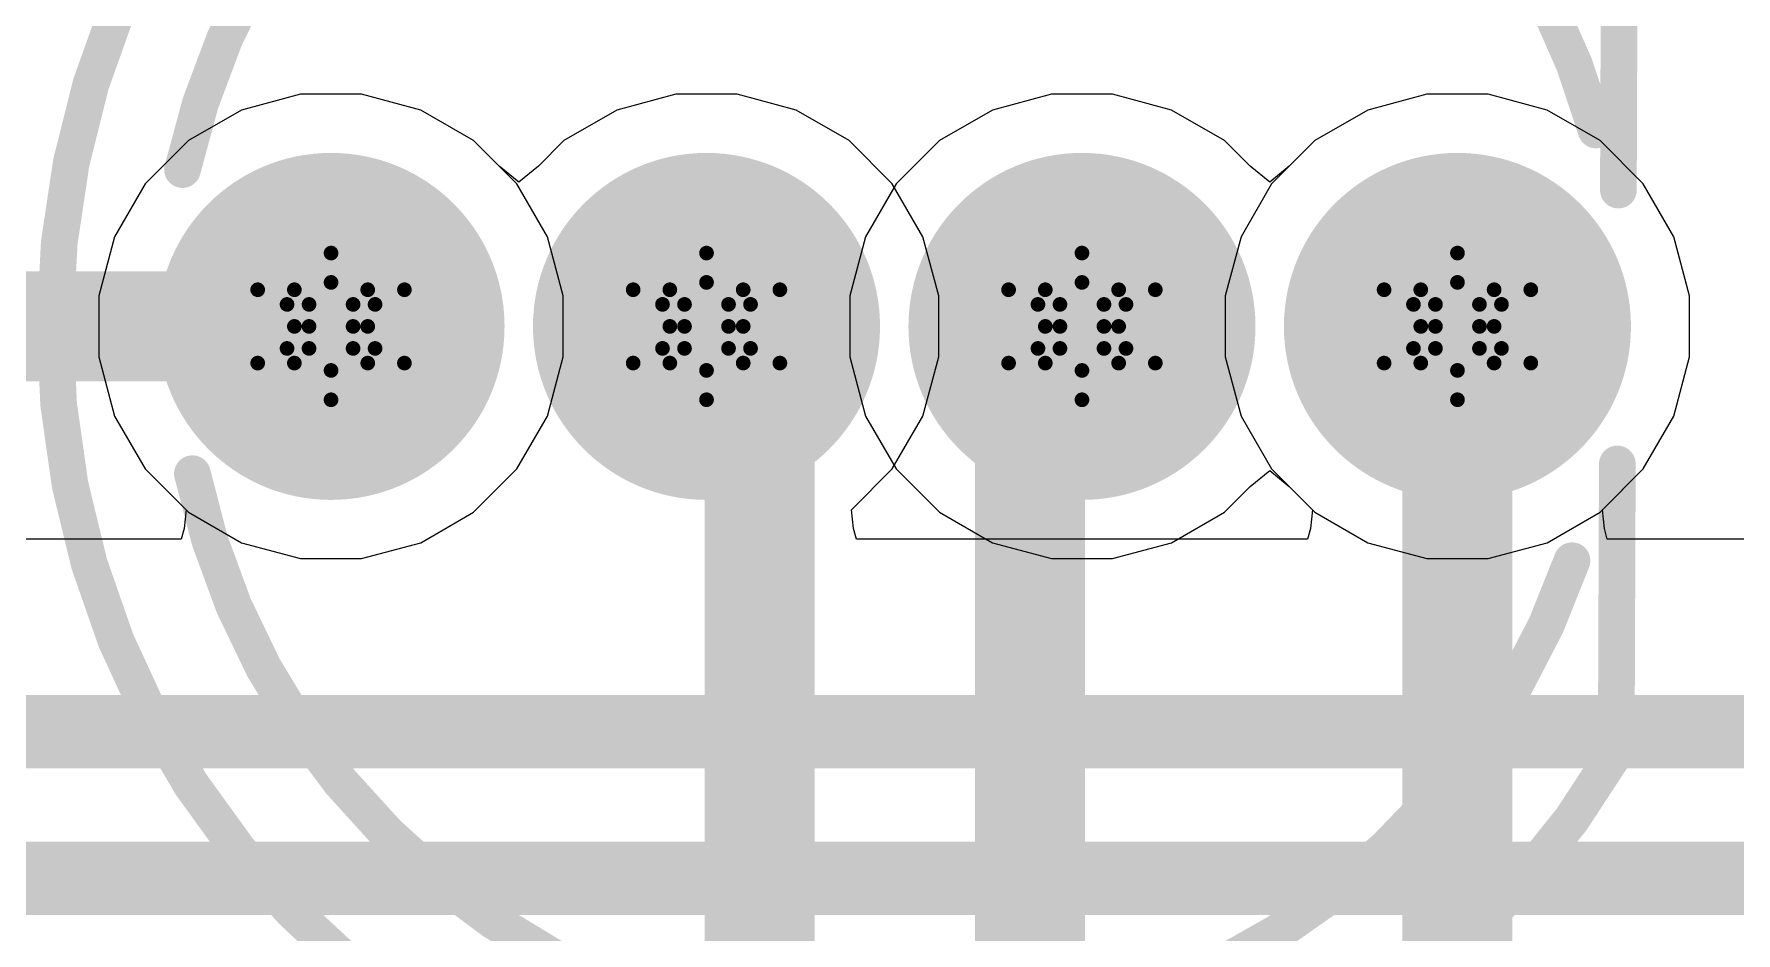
# Model space of a CAD drawing. Header units: inches. Extents: x -3 to 5259, y -3 to 5282.
# Drawn here: x 8.55 to 14.44, y 75.88 to 78.99 of the extents above; entities that cross this region are included whole.
import ezdxf

# ---------------------------------------------------------------- set-up
doc = ezdxf.new("R2010")
doc.units = ezdxf.units.IN
for name, color, linetype in [('Bottom Layer', 5, 'Continuous'), ('Bottom Solder', 6, 'Continuous'), ('Drill Drawing', 1, 'Continuous'), ('Layer 1', 16, 'Continuous'), ('Layer 2', 76, 'Continuous'), ('Multi-Layer', 9, 'Continuous'), ('Pad Holes', 156, 'Continuous'), ('Top Layer', 1, 'Continuous'), ('Top Overlay', 2, 'Continuous'), ('Top Solder', 216, 'Continuous')]:
    doc.layers.add(name, color=color, linetype=linetype)

# ---------------------------------------------------------------- blocks, each defined once
blk = doc.blocks.new('WS2812D_F5_170')
at = {"layer": 'Bottom Layer'}
h = blk.add_hatch(color=5, dxfattribs=at)
edge = h.paths.add_edge_path()
edge.add_arc((-1.95, 0), 0.55, 0, 360)
h = blk.add_hatch(color=5, dxfattribs=at)
edge = h.paths.add_edge_path()
edge.add_arc((-0.65, 0), 0.55, 0, 360)
h = blk.add_hatch(color=5, dxfattribs=at)
edge = h.paths.add_edge_path()
edge.add_arc((0.65, 0), 0.55, 0, 360)
h = blk.add_hatch(color=5, dxfattribs=at)
edge = h.paths.add_edge_path()
edge.add_arc((1.95, 0), 0.55, 0, 360)
at = {"layer": 'Bottom Solder'}
h = blk.add_hatch(color=6, dxfattribs=at)
edge = h.paths.add_edge_path()
edge.add_arc((-1.95, 0), 0.6008, 0, 360)
h = blk.add_hatch(color=6, dxfattribs=at)
edge = h.paths.add_edge_path()
edge.add_arc((-0.65, 0), 0.6008, 0, 360)
h = blk.add_hatch(color=6, dxfattribs=at)
edge = h.paths.add_edge_path()
edge.add_arc((0.65, 0), 0.6008, 0, 360)
h = blk.add_hatch(color=6, dxfattribs=at)
edge = h.paths.add_edge_path()
edge.add_arc((1.95, 0), 0.6008, 0, 360)
at = {"layer": 'Layer 1'}
h = blk.add_hatch(color=16, dxfattribs=at)
edge = h.paths.add_edge_path()
edge.add_arc((-1.95, 0), 0.55, 0, 360)
h = blk.add_hatch(color=16, dxfattribs=at)
edge = h.paths.add_edge_path()
edge.add_arc((-0.65, 0), 0.55, 0, 360)
h = blk.add_hatch(color=16, dxfattribs=at)
edge = h.paths.add_edge_path()
edge.add_arc((0.65, 0), 0.55, 0, 360)
h = blk.add_hatch(color=16, dxfattribs=at)
edge = h.paths.add_edge_path()
edge.add_arc((1.95, 0), 0.55, 0, 360)
at = {"layer": 'Layer 2'}
h = blk.add_hatch(color=76, dxfattribs=at)
edge = h.paths.add_edge_path()
edge.add_arc((-1.95, 0), 0.55, 0, 360)
h = blk.add_hatch(color=76, dxfattribs=at)
edge = h.paths.add_edge_path()
edge.add_arc((-0.65, 0), 0.55, 0, 360)
h = blk.add_hatch(color=76, dxfattribs=at)
edge = h.paths.add_edge_path()
edge.add_arc((0.65, 0), 0.55, 0, 360)
h = blk.add_hatch(color=76, dxfattribs=at)
edge = h.paths.add_edge_path()
edge.add_arc((1.95, 0), 0.55, 0, 360)
at = {"layer": 'Multi-Layer'}
h = blk.add_hatch(color=9, dxfattribs=at)
edge = h.paths.add_edge_path()
edge.add_arc((-1.95, 0), 0.55, 0, 360)
h = blk.add_hatch(color=9, dxfattribs=at)
edge = h.paths.add_edge_path()
edge.add_arc((-0.65, 0), 0.55, 0, 360)
h = blk.add_hatch(color=9, dxfattribs=at)
edge = h.paths.add_edge_path()
edge.add_arc((0.65, 0), 0.55, 0, 360)
h = blk.add_hatch(color=9, dxfattribs=at)
edge = h.paths.add_edge_path()
edge.add_arc((1.95, 0), 0.55, 0, 360)
at = {"layer": 'Pad Holes'}
h = blk.add_hatch(color=7, dxfattribs=at)
edge = h.paths.add_edge_path()
edge.add_arc((-1.95, 0), 0.36, 0, 360)
h = blk.add_hatch(color=7, dxfattribs=at)
edge = h.paths.add_edge_path()
edge.add_arc((-0.65, 0), 0.36, 0, 360)
h = blk.add_hatch(color=7, dxfattribs=at)
edge = h.paths.add_edge_path()
edge.add_arc((0.65, 0), 0.36, 0, 360)
h = blk.add_hatch(color=7, dxfattribs=at)
edge = h.paths.add_edge_path()
edge.add_arc((1.95, 0), 0.36, 0, 360)
at = {"layer": 'Top Layer'}
h = blk.add_hatch(color=1, dxfattribs=at)
edge = h.paths.add_edge_path()
edge.add_arc((-1.95, 0), 0.55, 0, 360)
h = blk.add_hatch(color=1, dxfattribs=at)
edge = h.paths.add_edge_path()
edge.add_arc((-0.65, 0), 0.55, 0, 360)
h = blk.add_hatch(color=1, dxfattribs=at)
edge = h.paths.add_edge_path()
edge.add_arc((0.65, 0), 0.55, 0, 360)
h = blk.add_hatch(color=1, dxfattribs=at)
edge = h.paths.add_edge_path()
edge.add_arc((1.95, 0), 0.55, 0, 360)
at = {"layer": 'Top Solder'}
h = blk.add_hatch(color=216, dxfattribs=at)
edge = h.paths.add_edge_path()
edge.add_arc((-1.95, 0), 0.6008, 0, 360)
h = blk.add_hatch(color=216, dxfattribs=at)
edge = h.paths.add_edge_path()
edge.add_arc((-0.65, 0), 0.6008, 0, 360)
h = blk.add_hatch(color=216, dxfattribs=at)
edge = h.paths.add_edge_path()
edge.add_arc((0.65, 0), 0.6008, 0, 360)
h = blk.add_hatch(color=216, dxfattribs=at)
edge = h.paths.add_edge_path()
edge.add_arc((1.95, 0), 0.6008, 0, 360)
at = {"layer": 'Top Overlay'}
for points in [[(2.4998, -1.4712, 0.127, 0.127, -3.705201), (2.5109, 1.4495, 0.127, 0.127, 0)], [(-2.4642, 0.5431, 0.127, 0.127, -0.780857), (2.43, 0.68, 0.127, 0.127, 0)], [(2.5072, 0.472, 0.127, 0.127, 0), (2.5109, 1.4495, 0.127, 0.127, 0)], [(2.3467, -0.8113, 0.127, 0.127, -0.760948), (-2.43, -0.51, 0.127, 0.127, 0)], [(2.4998, -1.4712, 0.127, 0.127, 0), (2.5036, -0.4762, 0.127, 0.127, 0)]]:
    blk.add_lwpolyline(points, format="xyseb", dxfattribs=at)
for points in [[(2.4792, 1.4495, 0.0635, 0.0635, 1), (2.5427, 1.4495, 0.0635, 0.0635, 1)], [(2.4792, 1.4495, 0.0635, 0.0635, 1), (2.5427, 1.4495, 0.0635, 0.0635, 1)], [(2.3982, 0.68, 0.0635, 0.0635, 1), (2.4617, 0.68, 0.0635, 0.0635, 1)], [(-2.496, 0.5431, 0.0635, 0.0635, 1), (-2.4325, 0.5431, 0.0635, 0.0635, 1)], [(2.4755, 0.472, 0.0635, 0.0635, 1), (2.539, 0.472, 0.0635, 0.0635, 1)], [(-2.4617, -0.51, 0.0635, 0.0635, 1), (-2.3982, -0.51, 0.0635, 0.0635, 1)], [(2.4718, -0.4762, 0.0635, 0.0635, 1), (2.5353, -0.4762, 0.0635, 0.0635, 1)], [(2.3149, -0.8113, 0.0635, 0.0635, 1), (2.3784, -0.8113, 0.0635, 0.0635, 1)], [(2.468, -1.4712, 0.0635, 0.0635, 1), (2.5315, -1.4712, 0.0635, 0.0635, 1)], [(2.468, -1.4712, 0.0635, 0.0635, 1), (2.5315, -1.4712, 0.0635, 0.0635, 1)]]:
    blk.add_lwpolyline(points, format="xyseb", close=True, dxfattribs=at)

msp = doc.modelspace()

# ---------------------------------------------------------------- linework, layer by layer
at = {"layer": 'Bottom Layer'}
for p, q in [((9.2641, 78.7275), (9.0807, 78.6217)), ((9.4685, 78.7823), (9.2641, 78.7275)), ((9.6802, 78.7823), (9.4685, 78.7823)), ((9.8847, 78.7275), (9.6802, 78.7823)), ((10.0681, 78.6217), (9.8847, 78.7275)), ((11.864, 78.7275), (11.6807, 78.6217)), ((12.0685, 78.7823), (11.864, 78.7275)), ((12.2802, 78.7823), (12.0685, 78.7823)), ((12.4847, 78.7275), (12.2802, 78.7823)), ((12.668, 78.6217), (12.4847, 78.7275)), ((13.164, 78.7275), (12.9806, 78.6217)), ((13.3685, 78.7823), (13.164, 78.7275)), ((13.5802, 78.7823), (13.3685, 78.7823)), ((13.7846, 78.7275), (13.5802, 78.7823)), ((13.968, 78.6217), (13.7846, 78.7275)), ((9.0807, 78.6217), (8.931, 78.472)), ((10.2177, 78.472), (10.0681, 78.6217)), ((11.6807, 78.6217), (11.531, 78.472)), ((12.7565, 78.5332), (12.668, 78.6217)), ((12.9806, 78.6217), (12.8921, 78.5332)), ((14.1177, 78.472), (13.968, 78.6217)), ((12.8243, 78.4775), (12.7565, 78.5332)), ((12.8921, 78.5332), (12.8243, 78.4775)), ((8.931, 78.472), (8.8252, 78.2887)), ((10.3236, 78.2887), (10.2177, 78.472)), ((11.531, 78.472), (11.4251, 78.2887)), ((14.2235, 78.2887), (14.1177, 78.472)), ((8.8252, 78.2887), (8.7704, 78.0842)), ((10.3784, 78.0842), (10.3236, 78.2887)), ((11.4251, 78.2887), (11.3703, 78.0842)), ((14.2783, 78.0842), (14.2235, 78.2887)), ((8.7704, 78.0842), (8.7704, 77.8725)), ((10.3784, 77.8725), (10.3784, 78.0842)), ((11.3703, 78.0842), (11.3703, 77.8725)), ((14.2783, 77.8725), (14.2783, 78.0842)), ((8.7704, 77.8725), (8.8252, 77.668)), ((10.3236, 77.668), (10.3784, 77.8725)), ((11.3703, 77.8725), (11.4251, 77.668)), ((14.2235, 77.668), (14.2783, 77.8725)), ((8.8252, 77.668), (8.931, 77.4847)), ((10.2177, 77.4847), (10.3236, 77.668)), ((11.4251, 77.668), (11.531, 77.4847)), ((14.1177, 77.4847), (14.2235, 77.668)), ((8.931, 77.4847), (9.0807, 77.335)), ((10.0681, 77.335), (10.2177, 77.4847)), ((11.531, 77.4847), (11.6807, 77.335)), ((12.7565, 77.4235), (12.8243, 77.4792)), ((12.8243, 77.4792), (12.8921, 77.4235)), ((13.968, 77.335), (14.1177, 77.4847)), ((12.668, 77.335), (12.7565, 77.4235)), ((12.8921, 77.4235), (12.9806, 77.335)), ((9.0807, 77.335), (9.2641, 77.2291)), ((9.8847, 77.2291), (10.0681, 77.335)), ((11.6807, 77.335), (11.864, 77.2291)), ((12.4847, 77.2291), (12.668, 77.335)), ((12.9806, 77.335), (13.164, 77.2291)), ((13.7846, 77.2291), (13.968, 77.335)), ((9.2641, 77.2291), (9.4685, 77.1743)), ((9.6802, 77.1743), (9.8847, 77.2291)), ((11.864, 77.2291), (12.0685, 77.1743)), ((12.2802, 77.1743), (12.4847, 77.2291)), ((13.164, 77.2291), (13.3685, 77.1743)), ((13.5802, 77.1743), (13.7846, 77.2291)), ((9.4685, 77.1743), (9.6802, 77.1743)), ((12.0685, 77.1743), (12.2802, 77.1743)), ((13.3685, 77.1743), (13.5802, 77.1743))]:
    msp.add_line(p, q, dxfattribs=at)
at = {"layer": 'Drill Drawing'}
for points in [[(9.4474, 78.1053, 0.0508, 0.0508, 0), (9.5744, 78.2323, 0.0508, 0.0508, 0)], [(9.5744, 78.2323, 0.0508, 0.0508, 0), (9.7014, 78.1053, 0.0508, 0.0508, 0)], [(10.7474, 78.1053, 0.0508, 0.0508, 0), (10.8744, 78.2323, 0.0508, 0.0508, 0)], [(10.8744, 78.2323, 0.0508, 0.0508, 0), (11.0014, 78.1053, 0.0508, 0.0508, 0)], [(12.0473, 78.1053, 0.0508, 0.0508, 0), (12.1743, 78.2323, 0.0508, 0.0508, 0)], [(12.1743, 78.2323, 0.0508, 0.0508, 0), (12.3013, 78.1053, 0.0508, 0.0508, 0)], [(13.3473, 78.1053, 0.0508, 0.0508, 0), (13.4743, 78.2323, 0.0508, 0.0508, 0)], [(13.4743, 78.2323, 0.0508, 0.0508, 0), (13.6013, 78.1053, 0.0508, 0.0508, 0)], [(9.4982, 78.0545, 0.0508, 0.0508, 0), (9.5744, 78.1307, 0.0508, 0.0508, 0)], [(9.5744, 78.1307, 0.0508, 0.0508, 0), (9.6506, 78.0545, 0.0508, 0.0508, 0)], [(10.7982, 78.0545, 0.0508, 0.0508, 0), (10.8744, 78.1307, 0.0508, 0.0508, 0)], [(10.8744, 78.1307, 0.0508, 0.0508, 0), (10.9506, 78.0545, 0.0508, 0.0508, 0)], [(12.0981, 78.0545, 0.0508, 0.0508, 0), (12.1743, 78.1307, 0.0508, 0.0508, 0)], [(12.1743, 78.1307, 0.0508, 0.0508, 0), (12.2505, 78.0545, 0.0508, 0.0508, 0)], [(13.3981, 78.0545, 0.0508, 0.0508, 0), (13.4743, 78.1307, 0.0508, 0.0508, 0)], [(13.4743, 78.1307, 0.0508, 0.0508, 0), (13.5505, 78.0545, 0.0508, 0.0508, 0)], [(9.3204, 78.1053, 0.0508, 0.0508, 0), (9.4474, 77.9783, 0.0508, 0.0508, 0)], [(9.3204, 78.1053, 0.0508, 0.0508, 0), (9.4474, 78.1053, 0.0508, 0.0508, 0)], [(9.422, 78.0545, 0.0508, 0.0508, 0), (9.4982, 77.9783, 0.0508, 0.0508, 0)], [(9.422, 78.0545, 0.0508, 0.0508, 0), (9.4982, 78.0545, 0.0508, 0.0508, 0)], [(9.6506, 78.0545, 0.0508, 0.0508, 0), (9.7268, 78.0545, 0.0508, 0.0508, 0)], [(9.6506, 77.9783, 0.0508, 0.0508, 0), (9.7268, 78.0545, 0.0508, 0.0508, 0)], [(9.7014, 78.1053, 0.0508, 0.0508, 0), (9.8284, 78.1053, 0.0508, 0.0508, 0)], [(9.7014, 77.9783, 0.0508, 0.0508, 0), (9.8284, 78.1053, 0.0508, 0.0508, 0)], [(10.6204, 78.1053, 0.0508, 0.0508, 0), (10.7474, 77.9783, 0.0508, 0.0508, 0)], [(10.6204, 78.1053, 0.0508, 0.0508, 0), (10.7474, 78.1053, 0.0508, 0.0508, 0)], [(10.722, 78.0545, 0.0508, 0.0508, 0), (10.7982, 77.9783, 0.0508, 0.0508, 0)], [(10.722, 78.0545, 0.0508, 0.0508, 0), (10.7982, 78.0545, 0.0508, 0.0508, 0)], [(10.9506, 78.0545, 0.0508, 0.0508, 0), (11.0268, 78.0545, 0.0508, 0.0508, 0)], [(10.9506, 77.9783, 0.0508, 0.0508, 0), (11.0268, 78.0545, 0.0508, 0.0508, 0)], [(11.0014, 78.1053, 0.0508, 0.0508, 0), (11.1284, 78.1053, 0.0508, 0.0508, 0)], [(11.0014, 77.9783, 0.0508, 0.0508, 0), (11.1284, 78.1053, 0.0508, 0.0508, 0)], [(11.9203, 78.1053, 0.0508, 0.0508, 0), (12.0473, 77.9783, 0.0508, 0.0508, 0)], [(11.9203, 78.1053, 0.0508, 0.0508, 0), (12.0473, 78.1053, 0.0508, 0.0508, 0)], [(12.0219, 78.0545, 0.0508, 0.0508, 0), (12.0981, 77.9783, 0.0508, 0.0508, 0)], [(12.0219, 78.0545, 0.0508, 0.0508, 0), (12.0981, 78.0545, 0.0508, 0.0508, 0)], [(12.2505, 78.0545, 0.0508, 0.0508, 0), (12.3267, 78.0545, 0.0508, 0.0508, 0)], [(12.2505, 77.9783, 0.0508, 0.0508, 0), (12.3267, 78.0545, 0.0508, 0.0508, 0)], [(12.3013, 78.1053, 0.0508, 0.0508, 0), (12.4283, 78.1053, 0.0508, 0.0508, 0)], [(12.3013, 77.9783, 0.0508, 0.0508, 0), (12.4283, 78.1053, 0.0508, 0.0508, 0)], [(13.2203, 78.1053, 0.0508, 0.0508, 0), (13.3473, 77.9783, 0.0508, 0.0508, 0)], [(13.2203, 78.1053, 0.0508, 0.0508, 0), (13.3473, 78.1053, 0.0508, 0.0508, 0)], [(13.3219, 78.0545, 0.0508, 0.0508, 0), (13.3981, 77.9783, 0.0508, 0.0508, 0)], [(13.3219, 78.0545, 0.0508, 0.0508, 0), (13.3981, 78.0545, 0.0508, 0.0508, 0)], [(13.5505, 78.0545, 0.0508, 0.0508, 0), (13.6267, 78.0545, 0.0508, 0.0508, 0)], [(13.5505, 77.9783, 0.0508, 0.0508, 0), (13.6267, 78.0545, 0.0508, 0.0508, 0)], [(13.6013, 78.1053, 0.0508, 0.0508, 0), (13.7283, 78.1053, 0.0508, 0.0508, 0)], [(13.6013, 77.9783, 0.0508, 0.0508, 0), (13.7283, 78.1053, 0.0508, 0.0508, 0)], [(9.3204, 77.8513, 0.0508, 0.0508, 0), (9.4474, 77.9783, 0.0508, 0.0508, 0)], [(9.422, 77.9021, 0.0508, 0.0508, 0), (9.4982, 77.9783, 0.0508, 0.0508, 0)], [(9.6506, 77.9783, 0.0508, 0.0508, 0), (9.7268, 77.9021, 0.0508, 0.0508, 0)], [(9.7014, 77.9783, 0.0508, 0.0508, 0), (9.8284, 77.8513, 0.0508, 0.0508, 0)], [(10.6204, 77.8513, 0.0508, 0.0508, 0), (10.7474, 77.9783, 0.0508, 0.0508, 0)], [(10.722, 77.9021, 0.0508, 0.0508, 0), (10.7982, 77.9783, 0.0508, 0.0508, 0)], [(10.9506, 77.9783, 0.0508, 0.0508, 0), (11.0268, 77.9021, 0.0508, 0.0508, 0)], [(11.0014, 77.9783, 0.0508, 0.0508, 0), (11.1284, 77.8513, 0.0508, 0.0508, 0)], [(11.9203, 77.8513, 0.0508, 0.0508, 0), (12.0473, 77.9783, 0.0508, 0.0508, 0)], [(12.0219, 77.9021, 0.0508, 0.0508, 0), (12.0981, 77.9783, 0.0508, 0.0508, 0)], [(12.2505, 77.9783, 0.0508, 0.0508, 0), (12.3267, 77.9021, 0.0508, 0.0508, 0)], [(12.3013, 77.9783, 0.0508, 0.0508, 0), (12.4283, 77.8513, 0.0508, 0.0508, 0)], [(13.2203, 77.8513, 0.0508, 0.0508, 0), (13.3473, 77.9783, 0.0508, 0.0508, 0)], [(13.3219, 77.9021, 0.0508, 0.0508, 0), (13.3981, 77.9783, 0.0508, 0.0508, 0)], [(13.5505, 77.9783, 0.0508, 0.0508, 0), (13.6267, 77.9021, 0.0508, 0.0508, 0)], [(13.6013, 77.9783, 0.0508, 0.0508, 0), (13.7283, 77.8513, 0.0508, 0.0508, 0)], [(9.422, 77.9021, 0.0508, 0.0508, 0), (9.4982, 77.9021, 0.0508, 0.0508, 0)], [(9.4982, 77.9021, 0.0508, 0.0508, 0), (9.5744, 77.8259, 0.0508, 0.0508, 0)], [(9.5744, 77.8259, 0.0508, 0.0508, 0), (9.6506, 77.9021, 0.0508, 0.0508, 0)], [(9.6506, 77.9021, 0.0508, 0.0508, 0), (9.7268, 77.9021, 0.0508, 0.0508, 0)], [(10.722, 77.9021, 0.0508, 0.0508, 0), (10.7982, 77.9021, 0.0508, 0.0508, 0)], [(10.7982, 77.9021, 0.0508, 0.0508, 0), (10.8744, 77.8259, 0.0508, 0.0508, 0)], [(10.8744, 77.8259, 0.0508, 0.0508, 0), (10.9506, 77.9021, 0.0508, 0.0508, 0)], [(10.9506, 77.9021, 0.0508, 0.0508, 0), (11.0268, 77.9021, 0.0508, 0.0508, 0)], [(12.0219, 77.9021, 0.0508, 0.0508, 0), (12.0981, 77.9021, 0.0508, 0.0508, 0)], [(12.0981, 77.9021, 0.0508, 0.0508, 0), (12.1743, 77.8259, 0.0508, 0.0508, 0)], [(12.1743, 77.8259, 0.0508, 0.0508, 0), (12.2505, 77.9021, 0.0508, 0.0508, 0)], [(12.2505, 77.9021, 0.0508, 0.0508, 0), (12.3267, 77.9021, 0.0508, 0.0508, 0)], [(13.3219, 77.9021, 0.0508, 0.0508, 0), (13.3981, 77.9021, 0.0508, 0.0508, 0)], [(13.3981, 77.9021, 0.0508, 0.0508, 0), (13.4743, 77.8259, 0.0508, 0.0508, 0)], [(13.4743, 77.8259, 0.0508, 0.0508, 0), (13.5505, 77.9021, 0.0508, 0.0508, 0)], [(13.5505, 77.9021, 0.0508, 0.0508, 0), (13.6267, 77.9021, 0.0508, 0.0508, 0)], [(9.3204, 77.8513, 0.0508, 0.0508, 0), (9.4474, 77.8513, 0.0508, 0.0508, 0)], [(9.4474, 77.8513, 0.0508, 0.0508, 0), (9.5744, 77.7243, 0.0508, 0.0508, 0)], [(9.5744, 77.7243, 0.0508, 0.0508, 0), (9.7014, 77.8513, 0.0508, 0.0508, 0)], [(9.7014, 77.8513, 0.0508, 0.0508, 0), (9.8284, 77.8513, 0.0508, 0.0508, 0)], [(10.6204, 77.8513, 0.0508, 0.0508, 0), (10.7474, 77.8513, 0.0508, 0.0508, 0)], [(10.7474, 77.8513, 0.0508, 0.0508, 0), (10.8744, 77.7243, 0.0508, 0.0508, 0)], [(10.8744, 77.7243, 0.0508, 0.0508, 0), (11.0014, 77.8513, 0.0508, 0.0508, 0)], [(11.0014, 77.8513, 0.0508, 0.0508, 0), (11.1284, 77.8513, 0.0508, 0.0508, 0)], [(11.9203, 77.8513, 0.0508, 0.0508, 0), (12.0473, 77.8513, 0.0508, 0.0508, 0)], [(12.0473, 77.8513, 0.0508, 0.0508, 0), (12.1743, 77.7243, 0.0508, 0.0508, 0)], [(12.1743, 77.7243, 0.0508, 0.0508, 0), (12.3013, 77.8513, 0.0508, 0.0508, 0)], [(12.3013, 77.8513, 0.0508, 0.0508, 0), (12.4283, 77.8513, 0.0508, 0.0508, 0)], [(13.2203, 77.8513, 0.0508, 0.0508, 0), (13.3473, 77.8513, 0.0508, 0.0508, 0)], [(13.3473, 77.8513, 0.0508, 0.0508, 0), (13.4743, 77.7243, 0.0508, 0.0508, 0)], [(13.4743, 77.7243, 0.0508, 0.0508, 0), (13.6013, 77.8513, 0.0508, 0.0508, 0)], [(13.6013, 77.8513, 0.0508, 0.0508, 0), (13.7283, 77.8513, 0.0508, 0.0508, 0)]]:
    msp.add_lwpolyline(points, format="xyseb", dxfattribs=at)
for points in [[(9.5617, 78.2323, 0.0254, 0.0254, 1), (9.5871, 78.2323, 0.0254, 0.0254, 1)], [(9.5617, 78.2323, 0.0254, 0.0254, 1), (9.5871, 78.2323, 0.0254, 0.0254, 1)], [(10.8617, 78.2323, 0.0254, 0.0254, 1), (10.8871, 78.2323, 0.0254, 0.0254, 1)], [(10.8617, 78.2323, 0.0254, 0.0254, 1), (10.8871, 78.2323, 0.0254, 0.0254, 1)], [(12.1616, 78.2323, 0.0254, 0.0254, 1), (12.187, 78.2323, 0.0254, 0.0254, 1)], [(12.1616, 78.2323, 0.0254, 0.0254, 1), (12.187, 78.2323, 0.0254, 0.0254, 1)], [(13.4616, 78.2323, 0.0254, 0.0254, 1), (13.487, 78.2323, 0.0254, 0.0254, 1)], [(13.4616, 78.2323, 0.0254, 0.0254, 1), (13.487, 78.2323, 0.0254, 0.0254, 1)], [(9.5617, 78.1307, 0.0254, 0.0254, 1), (9.5871, 78.1307, 0.0254, 0.0254, 1)], [(9.5617, 78.1307, 0.0254, 0.0254, 1), (9.5871, 78.1307, 0.0254, 0.0254, 1)], [(10.8617, 78.1307, 0.0254, 0.0254, 1), (10.8871, 78.1307, 0.0254, 0.0254, 1)], [(10.8617, 78.1307, 0.0254, 0.0254, 1), (10.8871, 78.1307, 0.0254, 0.0254, 1)], [(12.1616, 78.1307, 0.0254, 0.0254, 1), (12.187, 78.1307, 0.0254, 0.0254, 1)], [(12.1616, 78.1307, 0.0254, 0.0254, 1), (12.187, 78.1307, 0.0254, 0.0254, 1)], [(13.4616, 78.1307, 0.0254, 0.0254, 1), (13.487, 78.1307, 0.0254, 0.0254, 1)], [(13.4616, 78.1307, 0.0254, 0.0254, 1), (13.487, 78.1307, 0.0254, 0.0254, 1)], [(9.3077, 78.1053, 0.0254, 0.0254, 1), (9.3331, 78.1053, 0.0254, 0.0254, 1)], [(9.3077, 78.1053, 0.0254, 0.0254, 1), (9.3331, 78.1053, 0.0254, 0.0254, 1)], [(9.4093, 78.0545, 0.0254, 0.0254, 1), (9.4347, 78.0545, 0.0254, 0.0254, 1)], [(9.4093, 78.0545, 0.0254, 0.0254, 1), (9.4347, 78.0545, 0.0254, 0.0254, 1)], [(9.4347, 78.1053, 0.0254, 0.0254, 1), (9.4601, 78.1053, 0.0254, 0.0254, 1)], [(9.4347, 78.1053, 0.0254, 0.0254, 1), (9.4601, 78.1053, 0.0254, 0.0254, 1)], [(9.4855, 78.0545, 0.0254, 0.0254, 1), (9.5109, 78.0545, 0.0254, 0.0254, 1)], [(9.4855, 78.0545, 0.0254, 0.0254, 1), (9.5109, 78.0545, 0.0254, 0.0254, 1)], [(9.6379, 78.0545, 0.0254, 0.0254, 1), (9.6633, 78.0545, 0.0254, 0.0254, 1)], [(9.6379, 78.0545, 0.0254, 0.0254, 1), (9.6633, 78.0545, 0.0254, 0.0254, 1)], [(9.6887, 78.1053, 0.0254, 0.0254, 1), (9.7141, 78.1053, 0.0254, 0.0254, 1)], [(9.6887, 78.1053, 0.0254, 0.0254, 1), (9.7141, 78.1053, 0.0254, 0.0254, 1)], [(9.7141, 78.0545, 0.0254, 0.0254, 1), (9.7395, 78.0545, 0.0254, 0.0254, 1)], [(9.7141, 78.0545, 0.0254, 0.0254, 1), (9.7395, 78.0545, 0.0254, 0.0254, 1)], [(9.8157, 78.1053, 0.0254, 0.0254, 1), (9.8411, 78.1053, 0.0254, 0.0254, 1)], [(9.8157, 78.1053, 0.0254, 0.0254, 1), (9.8411, 78.1053, 0.0254, 0.0254, 1)], [(10.6077, 78.1053, 0.0254, 0.0254, 1), (10.6331, 78.1053, 0.0254, 0.0254, 1)], [(10.6077, 78.1053, 0.0254, 0.0254, 1), (10.6331, 78.1053, 0.0254, 0.0254, 1)], [(10.7093, 78.0545, 0.0254, 0.0254, 1), (10.7347, 78.0545, 0.0254, 0.0254, 1)], [(10.7093, 78.0545, 0.0254, 0.0254, 1), (10.7347, 78.0545, 0.0254, 0.0254, 1)], [(10.7347, 78.1053, 0.0254, 0.0254, 1), (10.7601, 78.1053, 0.0254, 0.0254, 1)], [(10.7347, 78.1053, 0.0254, 0.0254, 1), (10.7601, 78.1053, 0.0254, 0.0254, 1)], [(10.7855, 78.0545, 0.0254, 0.0254, 1), (10.8109, 78.0545, 0.0254, 0.0254, 1)], [(10.7855, 78.0545, 0.0254, 0.0254, 1), (10.8109, 78.0545, 0.0254, 0.0254, 1)], [(10.9379, 78.0545, 0.0254, 0.0254, 1), (10.9633, 78.0545, 0.0254, 0.0254, 1)], [(10.9379, 78.0545, 0.0254, 0.0254, 1), (10.9633, 78.0545, 0.0254, 0.0254, 1)], [(10.9887, 78.1053, 0.0254, 0.0254, 1), (11.0141, 78.1053, 0.0254, 0.0254, 1)], [(10.9887, 78.1053, 0.0254, 0.0254, 1), (11.0141, 78.1053, 0.0254, 0.0254, 1)], [(11.0141, 78.0545, 0.0254, 0.0254, 1), (11.0395, 78.0545, 0.0254, 0.0254, 1)], [(11.0141, 78.0545, 0.0254, 0.0254, 1), (11.0395, 78.0545, 0.0254, 0.0254, 1)], [(11.1157, 78.1053, 0.0254, 0.0254, 1), (11.1411, 78.1053, 0.0254, 0.0254, 1)], [(11.1157, 78.1053, 0.0254, 0.0254, 1), (11.1411, 78.1053, 0.0254, 0.0254, 1)], [(11.9076, 78.1053, 0.0254, 0.0254, 1), (11.933, 78.1053, 0.0254, 0.0254, 1)], [(11.9076, 78.1053, 0.0254, 0.0254, 1), (11.933, 78.1053, 0.0254, 0.0254, 1)], [(12.0092, 78.0545, 0.0254, 0.0254, 1), (12.0346, 78.0545, 0.0254, 0.0254, 1)], [(12.0092, 78.0545, 0.0254, 0.0254, 1), (12.0346, 78.0545, 0.0254, 0.0254, 1)], [(12.0346, 78.1053, 0.0254, 0.0254, 1), (12.06, 78.1053, 0.0254, 0.0254, 1)], [(12.0346, 78.1053, 0.0254, 0.0254, 1), (12.06, 78.1053, 0.0254, 0.0254, 1)], [(12.0854, 78.0545, 0.0254, 0.0254, 1), (12.1108, 78.0545, 0.0254, 0.0254, 1)], [(12.0854, 78.0545, 0.0254, 0.0254, 1), (12.1108, 78.0545, 0.0254, 0.0254, 1)], [(12.2378, 78.0545, 0.0254, 0.0254, 1), (12.2632, 78.0545, 0.0254, 0.0254, 1)], [(12.2378, 78.0545, 0.0254, 0.0254, 1), (12.2632, 78.0545, 0.0254, 0.0254, 1)], [(12.2886, 78.1053, 0.0254, 0.0254, 1), (12.314, 78.1053, 0.0254, 0.0254, 1)], [(12.2886, 78.1053, 0.0254, 0.0254, 1), (12.314, 78.1053, 0.0254, 0.0254, 1)], [(12.314, 78.0545, 0.0254, 0.0254, 1), (12.3394, 78.0545, 0.0254, 0.0254, 1)], [(12.314, 78.0545, 0.0254, 0.0254, 1), (12.3394, 78.0545, 0.0254, 0.0254, 1)], [(12.4156, 78.1053, 0.0254, 0.0254, 1), (12.441, 78.1053, 0.0254, 0.0254, 1)], [(12.4156, 78.1053, 0.0254, 0.0254, 1), (12.441, 78.1053, 0.0254, 0.0254, 1)], [(13.2076, 78.1053, 0.0254, 0.0254, 1), (13.233, 78.1053, 0.0254, 0.0254, 1)], [(13.2076, 78.1053, 0.0254, 0.0254, 1), (13.233, 78.1053, 0.0254, 0.0254, 1)], [(13.3092, 78.0545, 0.0254, 0.0254, 1), (13.3346, 78.0545, 0.0254, 0.0254, 1)], [(13.3092, 78.0545, 0.0254, 0.0254, 1), (13.3346, 78.0545, 0.0254, 0.0254, 1)], [(13.3346, 78.1053, 0.0254, 0.0254, 1), (13.36, 78.1053, 0.0254, 0.0254, 1)], [(13.3346, 78.1053, 0.0254, 0.0254, 1), (13.36, 78.1053, 0.0254, 0.0254, 1)], [(13.3854, 78.0545, 0.0254, 0.0254, 1), (13.4108, 78.0545, 0.0254, 0.0254, 1)], [(13.3854, 78.0545, 0.0254, 0.0254, 1), (13.4108, 78.0545, 0.0254, 0.0254, 1)], [(13.5378, 78.0545, 0.0254, 0.0254, 1), (13.5632, 78.0545, 0.0254, 0.0254, 1)], [(13.5378, 78.0545, 0.0254, 0.0254, 1), (13.5632, 78.0545, 0.0254, 0.0254, 1)], [(13.5886, 78.1053, 0.0254, 0.0254, 1), (13.614, 78.1053, 0.0254, 0.0254, 1)], [(13.5886, 78.1053, 0.0254, 0.0254, 1), (13.614, 78.1053, 0.0254, 0.0254, 1)], [(13.614, 78.0545, 0.0254, 0.0254, 1), (13.6394, 78.0545, 0.0254, 0.0254, 1)], [(13.614, 78.0545, 0.0254, 0.0254, 1), (13.6394, 78.0545, 0.0254, 0.0254, 1)], [(13.7156, 78.1053, 0.0254, 0.0254, 1), (13.741, 78.1053, 0.0254, 0.0254, 1)], [(13.7156, 78.1053, 0.0254, 0.0254, 1), (13.741, 78.1053, 0.0254, 0.0254, 1)], [(9.4347, 77.9783, 0.0254, 0.0254, 1), (9.4601, 77.9783, 0.0254, 0.0254, 1)], [(9.4347, 77.9783, 0.0254, 0.0254, 1), (9.4601, 77.9783, 0.0254, 0.0254, 1)], [(9.4855, 77.9783, 0.0254, 0.0254, 1), (9.5109, 77.9783, 0.0254, 0.0254, 1)], [(9.4855, 77.9783, 0.0254, 0.0254, 1), (9.5109, 77.9783, 0.0254, 0.0254, 1)], [(9.6379, 77.9783, 0.0254, 0.0254, 1), (9.6633, 77.9783, 0.0254, 0.0254, 1)], [(9.6379, 77.9783, 0.0254, 0.0254, 1), (9.6633, 77.9783, 0.0254, 0.0254, 1)], [(9.6887, 77.9783, 0.0254, 0.0254, 1), (9.7141, 77.9783, 0.0254, 0.0254, 1)], [(9.6887, 77.9783, 0.0254, 0.0254, 1), (9.7141, 77.9783, 0.0254, 0.0254, 1)], [(10.7347, 77.9783, 0.0254, 0.0254, 1), (10.7601, 77.9783, 0.0254, 0.0254, 1)], [(10.7347, 77.9783, 0.0254, 0.0254, 1), (10.7601, 77.9783, 0.0254, 0.0254, 1)], [(10.7855, 77.9783, 0.0254, 0.0254, 1), (10.8109, 77.9783, 0.0254, 0.0254, 1)], [(10.7855, 77.9783, 0.0254, 0.0254, 1), (10.8109, 77.9783, 0.0254, 0.0254, 1)], [(10.9379, 77.9783, 0.0254, 0.0254, 1), (10.9633, 77.9783, 0.0254, 0.0254, 1)], [(10.9379, 77.9783, 0.0254, 0.0254, 1), (10.9633, 77.9783, 0.0254, 0.0254, 1)], [(10.9887, 77.9783, 0.0254, 0.0254, 1), (11.0141, 77.9783, 0.0254, 0.0254, 1)], [(10.9887, 77.9783, 0.0254, 0.0254, 1), (11.0141, 77.9783, 0.0254, 0.0254, 1)], [(12.0346, 77.9783, 0.0254, 0.0254, 1), (12.06, 77.9783, 0.0254, 0.0254, 1)], [(12.0346, 77.9783, 0.0254, 0.0254, 1), (12.06, 77.9783, 0.0254, 0.0254, 1)], [(12.0854, 77.9783, 0.0254, 0.0254, 1), (12.1108, 77.9783, 0.0254, 0.0254, 1)], [(12.0854, 77.9783, 0.0254, 0.0254, 1), (12.1108, 77.9783, 0.0254, 0.0254, 1)], [(12.2378, 77.9783, 0.0254, 0.0254, 1), (12.2632, 77.9783, 0.0254, 0.0254, 1)], [(12.2378, 77.9783, 0.0254, 0.0254, 1), (12.2632, 77.9783, 0.0254, 0.0254, 1)], [(12.2886, 77.9783, 0.0254, 0.0254, 1), (12.314, 77.9783, 0.0254, 0.0254, 1)], [(12.2886, 77.9783, 0.0254, 0.0254, 1), (12.314, 77.9783, 0.0254, 0.0254, 1)], [(13.3346, 77.9783, 0.0254, 0.0254, 1), (13.36, 77.9783, 0.0254, 0.0254, 1)], [(13.3346, 77.9783, 0.0254, 0.0254, 1), (13.36, 77.9783, 0.0254, 0.0254, 1)], [(13.3854, 77.9783, 0.0254, 0.0254, 1), (13.4108, 77.9783, 0.0254, 0.0254, 1)], [(13.3854, 77.9783, 0.0254, 0.0254, 1), (13.4108, 77.9783, 0.0254, 0.0254, 1)], [(13.5378, 77.9783, 0.0254, 0.0254, 1), (13.5632, 77.9783, 0.0254, 0.0254, 1)], [(13.5378, 77.9783, 0.0254, 0.0254, 1), (13.5632, 77.9783, 0.0254, 0.0254, 1)], [(13.5886, 77.9783, 0.0254, 0.0254, 1), (13.614, 77.9783, 0.0254, 0.0254, 1)], [(13.5886, 77.9783, 0.0254, 0.0254, 1), (13.614, 77.9783, 0.0254, 0.0254, 1)], [(9.4093, 77.9021, 0.0254, 0.0254, 1), (9.4347, 77.9021, 0.0254, 0.0254, 1)], [(9.4093, 77.9021, 0.0254, 0.0254, 1), (9.4347, 77.9021, 0.0254, 0.0254, 1)], [(9.4855, 77.9021, 0.0254, 0.0254, 1), (9.5109, 77.9021, 0.0254, 0.0254, 1)], [(9.4855, 77.9021, 0.0254, 0.0254, 1), (9.5109, 77.9021, 0.0254, 0.0254, 1)], [(9.6379, 77.9021, 0.0254, 0.0254, 1), (9.6633, 77.9021, 0.0254, 0.0254, 1)], [(9.6379, 77.9021, 0.0254, 0.0254, 1), (9.6633, 77.9021, 0.0254, 0.0254, 1)], [(9.7141, 77.9021, 0.0254, 0.0254, 1), (9.7395, 77.9021, 0.0254, 0.0254, 1)], [(9.7141, 77.9021, 0.0254, 0.0254, 1), (9.7395, 77.9021, 0.0254, 0.0254, 1)], [(10.7093, 77.9021, 0.0254, 0.0254, 1), (10.7347, 77.9021, 0.0254, 0.0254, 1)], [(10.7093, 77.9021, 0.0254, 0.0254, 1), (10.7347, 77.9021, 0.0254, 0.0254, 1)], [(10.7855, 77.9021, 0.0254, 0.0254, 1), (10.8109, 77.9021, 0.0254, 0.0254, 1)], [(10.7855, 77.9021, 0.0254, 0.0254, 1), (10.8109, 77.9021, 0.0254, 0.0254, 1)], [(10.9379, 77.9021, 0.0254, 0.0254, 1), (10.9633, 77.9021, 0.0254, 0.0254, 1)], [(10.9379, 77.9021, 0.0254, 0.0254, 1), (10.9633, 77.9021, 0.0254, 0.0254, 1)], [(11.0141, 77.9021, 0.0254, 0.0254, 1), (11.0395, 77.9021, 0.0254, 0.0254, 1)], [(11.0141, 77.9021, 0.0254, 0.0254, 1), (11.0395, 77.9021, 0.0254, 0.0254, 1)], [(12.0092, 77.9021, 0.0254, 0.0254, 1), (12.0346, 77.9021, 0.0254, 0.0254, 1)], [(12.0092, 77.9021, 0.0254, 0.0254, 1), (12.0346, 77.9021, 0.0254, 0.0254, 1)], [(12.0854, 77.9021, 0.0254, 0.0254, 1), (12.1108, 77.9021, 0.0254, 0.0254, 1)], [(12.0854, 77.9021, 0.0254, 0.0254, 1), (12.1108, 77.9021, 0.0254, 0.0254, 1)], [(12.2378, 77.9021, 0.0254, 0.0254, 1), (12.2632, 77.9021, 0.0254, 0.0254, 1)], [(12.2378, 77.9021, 0.0254, 0.0254, 1), (12.2632, 77.9021, 0.0254, 0.0254, 1)], [(12.314, 77.9021, 0.0254, 0.0254, 1), (12.3394, 77.9021, 0.0254, 0.0254, 1)], [(12.314, 77.9021, 0.0254, 0.0254, 1), (12.3394, 77.9021, 0.0254, 0.0254, 1)], [(13.3092, 77.9021, 0.0254, 0.0254, 1), (13.3346, 77.9021, 0.0254, 0.0254, 1)], [(13.3092, 77.9021, 0.0254, 0.0254, 1), (13.3346, 77.9021, 0.0254, 0.0254, 1)], [(13.3854, 77.9021, 0.0254, 0.0254, 1), (13.4108, 77.9021, 0.0254, 0.0254, 1)], [(13.3854, 77.9021, 0.0254, 0.0254, 1), (13.4108, 77.9021, 0.0254, 0.0254, 1)], [(13.5378, 77.9021, 0.0254, 0.0254, 1), (13.5632, 77.9021, 0.0254, 0.0254, 1)], [(13.5378, 77.9021, 0.0254, 0.0254, 1), (13.5632, 77.9021, 0.0254, 0.0254, 1)], [(13.614, 77.9021, 0.0254, 0.0254, 1), (13.6394, 77.9021, 0.0254, 0.0254, 1)], [(13.614, 77.9021, 0.0254, 0.0254, 1), (13.6394, 77.9021, 0.0254, 0.0254, 1)], [(9.3077, 77.8513, 0.0254, 0.0254, 1), (9.3331, 77.8513, 0.0254, 0.0254, 1)], [(9.3077, 77.8513, 0.0254, 0.0254, 1), (9.3331, 77.8513, 0.0254, 0.0254, 1)], [(9.4347, 77.8513, 0.0254, 0.0254, 1), (9.4601, 77.8513, 0.0254, 0.0254, 1)], [(9.4347, 77.8513, 0.0254, 0.0254, 1), (9.4601, 77.8513, 0.0254, 0.0254, 1)], [(9.5617, 77.8259, 0.0254, 0.0254, 1), (9.5871, 77.8259, 0.0254, 0.0254, 1)], [(9.5617, 77.8259, 0.0254, 0.0254, 1), (9.5871, 77.8259, 0.0254, 0.0254, 1)], [(9.6887, 77.8513, 0.0254, 0.0254, 1), (9.7141, 77.8513, 0.0254, 0.0254, 1)], [(9.6887, 77.8513, 0.0254, 0.0254, 1), (9.7141, 77.8513, 0.0254, 0.0254, 1)], [(9.8157, 77.8513, 0.0254, 0.0254, 1), (9.8411, 77.8513, 0.0254, 0.0254, 1)], [(9.8157, 77.8513, 0.0254, 0.0254, 1), (9.8411, 77.8513, 0.0254, 0.0254, 1)], [(10.6077, 77.8513, 0.0254, 0.0254, 1), (10.6331, 77.8513, 0.0254, 0.0254, 1)], [(10.6077, 77.8513, 0.0254, 0.0254, 1), (10.6331, 77.8513, 0.0254, 0.0254, 1)], [(10.7347, 77.8513, 0.0254, 0.0254, 1), (10.7601, 77.8513, 0.0254, 0.0254, 1)], [(10.7347, 77.8513, 0.0254, 0.0254, 1), (10.7601, 77.8513, 0.0254, 0.0254, 1)], [(10.8617, 77.8259, 0.0254, 0.0254, 1), (10.8871, 77.8259, 0.0254, 0.0254, 1)], [(10.8617, 77.8259, 0.0254, 0.0254, 1), (10.8871, 77.8259, 0.0254, 0.0254, 1)], [(10.9887, 77.8513, 0.0254, 0.0254, 1), (11.0141, 77.8513, 0.0254, 0.0254, 1)], [(10.9887, 77.8513, 0.0254, 0.0254, 1), (11.0141, 77.8513, 0.0254, 0.0254, 1)], [(11.1157, 77.8513, 0.0254, 0.0254, 1), (11.1411, 77.8513, 0.0254, 0.0254, 1)], [(11.1157, 77.8513, 0.0254, 0.0254, 1), (11.1411, 77.8513, 0.0254, 0.0254, 1)], [(11.9076, 77.8513, 0.0254, 0.0254, 1), (11.933, 77.8513, 0.0254, 0.0254, 1)], [(11.9076, 77.8513, 0.0254, 0.0254, 1), (11.933, 77.8513, 0.0254, 0.0254, 1)], [(12.0346, 77.8513, 0.0254, 0.0254, 1), (12.06, 77.8513, 0.0254, 0.0254, 1)], [(12.0346, 77.8513, 0.0254, 0.0254, 1), (12.06, 77.8513, 0.0254, 0.0254, 1)], [(12.1616, 77.8259, 0.0254, 0.0254, 1), (12.187, 77.8259, 0.0254, 0.0254, 1)], [(12.1616, 77.8259, 0.0254, 0.0254, 1), (12.187, 77.8259, 0.0254, 0.0254, 1)], [(12.2886, 77.8513, 0.0254, 0.0254, 1), (12.314, 77.8513, 0.0254, 0.0254, 1)], [(12.2886, 77.8513, 0.0254, 0.0254, 1), (12.314, 77.8513, 0.0254, 0.0254, 1)], [(12.4156, 77.8513, 0.0254, 0.0254, 1), (12.441, 77.8513, 0.0254, 0.0254, 1)], [(12.4156, 77.8513, 0.0254, 0.0254, 1), (12.441, 77.8513, 0.0254, 0.0254, 1)], [(13.2076, 77.8513, 0.0254, 0.0254, 1), (13.233, 77.8513, 0.0254, 0.0254, 1)], [(13.2076, 77.8513, 0.0254, 0.0254, 1), (13.233, 77.8513, 0.0254, 0.0254, 1)], [(13.3346, 77.8513, 0.0254, 0.0254, 1), (13.36, 77.8513, 0.0254, 0.0254, 1)], [(13.3346, 77.8513, 0.0254, 0.0254, 1), (13.36, 77.8513, 0.0254, 0.0254, 1)], [(13.4616, 77.8259, 0.0254, 0.0254, 1), (13.487, 77.8259, 0.0254, 0.0254, 1)], [(13.4616, 77.8259, 0.0254, 0.0254, 1), (13.487, 77.8259, 0.0254, 0.0254, 1)], [(13.5886, 77.8513, 0.0254, 0.0254, 1), (13.614, 77.8513, 0.0254, 0.0254, 1)], [(13.5886, 77.8513, 0.0254, 0.0254, 1), (13.614, 77.8513, 0.0254, 0.0254, 1)], [(13.7156, 77.8513, 0.0254, 0.0254, 1), (13.741, 77.8513, 0.0254, 0.0254, 1)], [(13.7156, 77.8513, 0.0254, 0.0254, 1), (13.741, 77.8513, 0.0254, 0.0254, 1)], [(9.5617, 77.7243, 0.0254, 0.0254, 1), (9.5871, 77.7243, 0.0254, 0.0254, 1)], [(9.5617, 77.7243, 0.0254, 0.0254, 1), (9.5871, 77.7243, 0.0254, 0.0254, 1)], [(10.8617, 77.7243, 0.0254, 0.0254, 1), (10.8871, 77.7243, 0.0254, 0.0254, 1)], [(10.8617, 77.7243, 0.0254, 0.0254, 1), (10.8871, 77.7243, 0.0254, 0.0254, 1)], [(12.1616, 77.7243, 0.0254, 0.0254, 1), (12.187, 77.7243, 0.0254, 0.0254, 1)], [(12.1616, 77.7243, 0.0254, 0.0254, 1), (12.187, 77.7243, 0.0254, 0.0254, 1)], [(13.4616, 77.7243, 0.0254, 0.0254, 1), (13.487, 77.7243, 0.0254, 0.0254, 1)], [(13.4616, 77.7243, 0.0254, 0.0254, 1), (13.487, 77.7243, 0.0254, 0.0254, 1)]]:
    msp.add_lwpolyline(points, format="xyseb", close=True, dxfattribs=at)
at = {"layer": 'Layer 1'}
for p, q in [((9.2641, 78.7275), (9.0807, 78.6217)), ((9.4685, 78.7823), (9.2641, 78.7275)), ((9.6802, 78.7823), (9.4685, 78.7823)), ((9.8847, 78.7275), (9.6802, 78.7823)), ((10.0681, 78.6217), (9.8847, 78.7275)), ((11.864, 78.7275), (11.6807, 78.6217)), ((12.0685, 78.7823), (11.864, 78.7275)), ((12.2802, 78.7823), (12.0685, 78.7823)), ((12.4847, 78.7275), (12.2802, 78.7823)), ((12.668, 78.6217), (12.4847, 78.7275)), ((13.164, 78.7275), (12.9806, 78.6217)), ((13.3685, 78.7823), (13.164, 78.7275)), ((13.5802, 78.7823), (13.3685, 78.7823)), ((13.7846, 78.7275), (13.5802, 78.7823)), ((13.968, 78.6217), (13.7846, 78.7275)), ((9.0807, 78.6217), (8.931, 78.472)), ((10.2177, 78.472), (10.0681, 78.6217)), ((11.6807, 78.6217), (11.531, 78.472)), ((12.7565, 78.5332), (12.668, 78.6217)), ((12.9806, 78.6217), (12.8921, 78.5332)), ((14.1177, 78.472), (13.968, 78.6217)), ((12.8243, 78.4775), (12.7565, 78.5332)), ((12.8921, 78.5332), (12.8243, 78.4775)), ((8.931, 78.472), (8.8252, 78.2887)), ((10.3236, 78.2887), (10.2177, 78.472)), ((11.531, 78.472), (11.4251, 78.2887)), ((14.2235, 78.2887), (14.1177, 78.472)), ((8.8252, 78.2887), (8.7704, 78.0842)), ((10.3784, 78.0842), (10.3236, 78.2887)), ((11.4251, 78.2887), (11.3703, 78.0842)), ((14.2783, 78.0842), (14.2235, 78.2887)), ((8.7704, 78.0842), (8.7704, 77.8725)), ((10.3784, 77.8725), (10.3784, 78.0842)), ((11.3703, 78.0842), (11.3703, 77.8725)), ((14.2783, 77.8725), (14.2783, 78.0842)), ((8.7704, 77.8725), (8.8252, 77.668)), ((10.3236, 77.668), (10.3784, 77.8725)), ((11.3703, 77.8725), (11.4251, 77.668)), ((14.2235, 77.668), (14.2783, 77.8725)), ((8.8252, 77.668), (8.931, 77.4847)), ((10.2177, 77.4847), (10.3236, 77.668)), ((11.4251, 77.668), (11.531, 77.4847)), ((14.1177, 77.4847), (14.2235, 77.668)), ((8.931, 77.4847), (9.0807, 77.335)), ((10.0681, 77.335), (10.2177, 77.4847)), ((11.531, 77.4847), (11.6807, 77.335)), ((12.7565, 77.4235), (12.8243, 77.4792)), ((12.8243, 77.4792), (12.8921, 77.4235)), ((13.968, 77.335), (14.1177, 77.4847)), ((12.668, 77.335), (12.7565, 77.4235)), ((12.8921, 77.4235), (12.9806, 77.335)), ((9.0807, 77.335), (9.2641, 77.2291)), ((9.8847, 77.2291), (10.0681, 77.335)), ((11.6807, 77.335), (11.864, 77.2291)), ((12.4847, 77.2291), (12.668, 77.335)), ((12.9806, 77.335), (13.164, 77.2291)), ((13.7846, 77.2291), (13.968, 77.335)), ((9.2641, 77.2291), (9.4685, 77.1743)), ((9.6802, 77.1743), (9.8847, 77.2291)), ((11.864, 77.2291), (12.0685, 77.1743)), ((12.2802, 77.1743), (12.4847, 77.2291)), ((13.164, 77.2291), (13.3685, 77.1743)), ((13.5802, 77.1743), (13.7846, 77.2291)), ((9.4685, 77.1743), (9.6802, 77.1743)), ((12.0685, 77.1743), (12.2802, 77.1743)), ((13.3685, 77.1743), (13.5802, 77.1743))]:
    msp.add_line(p, q, dxfattribs=at)
at = {"layer": 'Layer 2'}
for p, q in [((9.2641, 78.7275), (9.0807, 78.6217)), ((9.4685, 78.7823), (9.2641, 78.7275)), ((9.6802, 78.7823), (9.4685, 78.7823)), ((9.8847, 78.7275), (9.6802, 78.7823)), ((10.0681, 78.6217), (9.8847, 78.7275)), ((10.564, 78.7275), (10.3807, 78.6217)), ((10.7685, 78.7823), (10.564, 78.7275)), ((10.9802, 78.7823), (10.7685, 78.7823)), ((11.1847, 78.7275), (10.9802, 78.7823)), ((11.368, 78.6217), (11.1847, 78.7275)), ((13.164, 78.7275), (12.9806, 78.6217)), ((13.3685, 78.7823), (13.164, 78.7275)), ((13.5802, 78.7823), (13.3685, 78.7823)), ((13.7846, 78.7275), (13.5802, 78.7823)), ((13.968, 78.6217), (13.7846, 78.7275)), ((9.0807, 78.6217), (8.931, 78.472)), ((10.1566, 78.5332), (10.0681, 78.6217)), ((10.3807, 78.6217), (10.2922, 78.5332)), ((11.5177, 78.472), (11.368, 78.6217)), ((12.9806, 78.6217), (12.8309, 78.472)), ((14.1177, 78.472), (13.968, 78.6217)), ((10.2244, 78.4775), (10.1566, 78.5332)), ((10.2922, 78.5332), (10.2244, 78.4775)), ((8.931, 78.472), (8.8252, 78.2887)), ((11.6236, 78.2887), (11.5177, 78.472)), ((12.8309, 78.472), (12.7251, 78.2887)), ((14.2235, 78.2887), (14.1177, 78.472)), ((8.8252, 78.2887), (8.7704, 78.0842)), ((11.6784, 78.0842), (11.6236, 78.2887)), ((12.7251, 78.2887), (12.6703, 78.0842)), ((14.2783, 78.0842), (14.2235, 78.2887)), ((8.7704, 78.0842), (8.7704, 77.8725)), ((11.6784, 77.8725), (11.6784, 78.0842)), ((12.6703, 78.0842), (12.6703, 77.8725)), ((14.2783, 77.8725), (14.2783, 78.0842)), ((8.7704, 77.8725), (8.8252, 77.668)), ((11.6236, 77.668), (11.6784, 77.8725)), ((12.6703, 77.8725), (12.7251, 77.668)), ((14.2235, 77.668), (14.2783, 77.8725)), ((8.8252, 77.668), (8.931, 77.4847)), ((11.5177, 77.4847), (11.6236, 77.668)), ((12.7251, 77.668), (12.8309, 77.4847)), ((14.1177, 77.4847), (14.2235, 77.668)), ((8.931, 77.4847), (9.0727, 77.343)), ((11.376, 77.343), (11.5177, 77.4847)), ((12.8309, 77.4847), (12.9726, 77.343)), ((13.976, 77.343), (14.1177, 77.4847)), ((9.0727, 77.343), (9.0654, 77.278)), ((11.3833, 77.278), (11.376, 77.343)), ((12.9726, 77.343), (12.9654, 77.278)), ((13.9833, 77.278), (13.976, 77.343)), ((9.0654, 77.278), (9.0556, 77.2414)), ((11.3931, 77.2414), (11.3833, 77.278)), ((12.9654, 77.278), (12.9556, 77.2414)), ((13.993, 77.2414), (13.9833, 77.278)), ((9.0556, 77.2414), (7.4676, 77.2414)), ((12.9556, 77.2414), (11.3931, 77.2414)), ((22.9556, 77.2414), (13.993, 77.2414))]:
    msp.add_line(p, q, dxfattribs=at)
for points in [[(8.1555, 76.5747, 0.254, 0.254, 0), (64.5608, 76.5747, 0.254, 0.254, 0)], [(8.4058, 76.0667, 0.254, 0.254, 0), (100.4821, 76.0667, 0.254, 0.254, 0)]]:
    msp.add_lwpolyline(points, format="xyseb", dxfattribs=at)
at = {"layer": 'Top Layer'}
for points in [[(7.3657, 77.9783, 0.381, 0.381, 0), (9.5744, 77.9783, 0.381, 0.381, 0)], [(10.8744, 77.9923, 0.381, 0.381, 0), (11.0582, 77.8085, 0.381, 0.381, 0)], [(12.1743, 77.7634, 0.381, 0.381, 0), (12.1743, 77.9923, 0.381, 0.381, 0)], [(13.4743, 77.9783, 0.381, 0.381, 0), (13.4743, 77.9783, 0.381, 0.381, 0)], [(13.4743, 73.9918, 0.381, 0.381, 0), (13.4743, 77.9783, 0.381, 0.381, 0)], [(11.0582, 73.9321, 0.381, 0.381, 0), (11.0582, 77.8085, 0.381, 0.381, 0)], [(11.9942, 77.5833, 0.381, 0.381, 0), (12.1743, 77.7634, 0.381, 0.381, 0)], [(11.9942, 73.9283, 0.381, 0.381, 0), (11.9942, 77.5833, 0.381, 0.381, 0)]]:
    msp.add_lwpolyline(points, format="xyseb", dxfattribs=at)
for points in [[(9.4791, 77.9783, 0.1905, 0.1905, 1), (9.6696, 77.9783, 0.1905, 0.1905, 1)], [(10.7791, 77.9923, 0.1905, 0.1905, 1), (10.9696, 77.9923, 0.1905, 0.1905, 1)], [(12.0791, 77.9923, 0.1905, 0.1905, 1), (12.2696, 77.9923, 0.1905, 0.1905, 1)], [(13.3791, 77.9783, 0.1905, 0.1905, 1), (13.5696, 77.9783, 0.1905, 0.1905, 1)], [(13.3791, 77.9783, 0.1905, 0.1905, 1), (13.5696, 77.9783, 0.1905, 0.1905, 1)], [(13.3791, 77.9783, 0.1905, 0.1905, 1), (13.5696, 77.9783, 0.1905, 0.1905, 1)], [(10.9629, 77.8085, 0.1905, 0.1905, 1), (11.1534, 77.8085, 0.1905, 0.1905, 1)], [(10.9629, 77.8085, 0.1905, 0.1905, 1), (11.1534, 77.8085, 0.1905, 0.1905, 1)], [(12.0791, 77.7634, 0.1905, 0.1905, 1), (12.2696, 77.7634, 0.1905, 0.1905, 1)], [(12.0791, 77.7634, 0.1905, 0.1905, 1), (12.2696, 77.7634, 0.1905, 0.1905, 1)], [(11.899, 77.5833, 0.1905, 0.1905, 1), (12.0895, 77.5833, 0.1905, 0.1905, 1)], [(11.899, 77.5833, 0.1905, 0.1905, 1), (12.0895, 77.5833, 0.1905, 0.1905, 1)]]:
    msp.add_lwpolyline(points, format="xyseb", close=True, dxfattribs=at)

# ---------------------------------------------------------------- block references
msp.add_blockref('WS2812D_F5_170', (11.5243, 77.9783))

doc.saveas('drawing.dxf')
